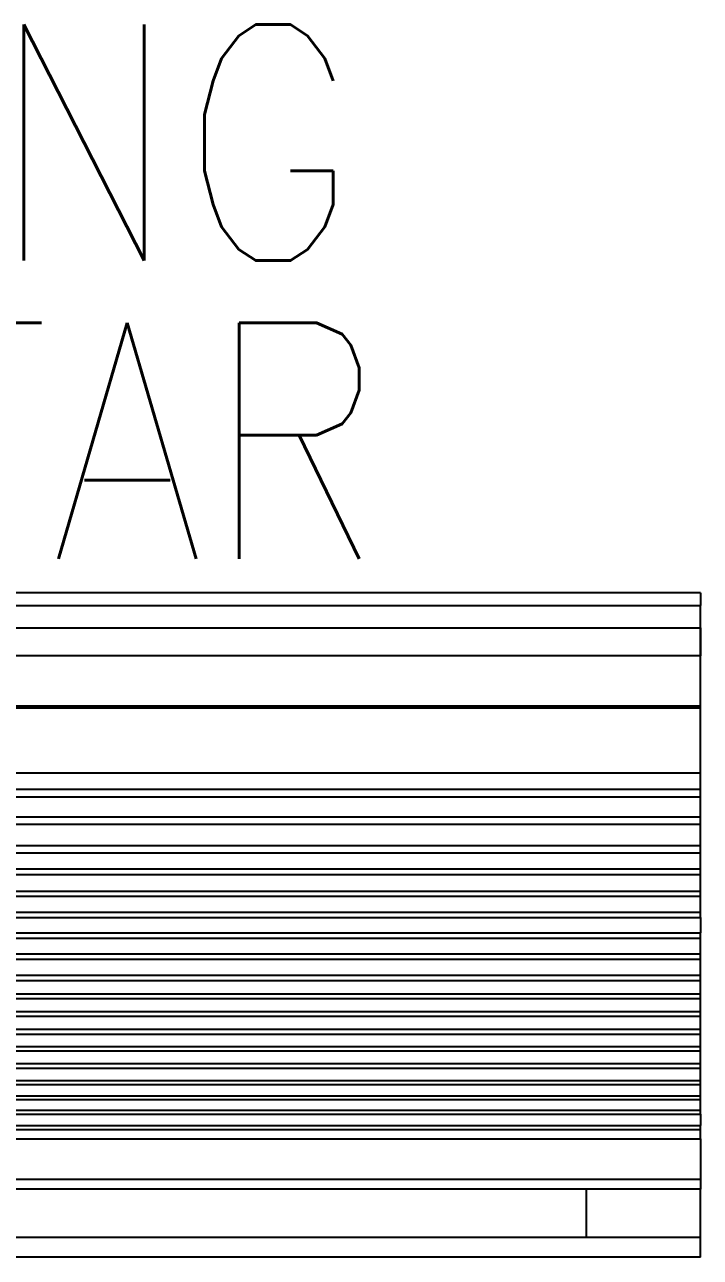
# Model space of a CAD drawing. Header units: inches. Extents: x -86408137 to 595769, y 1041006 to 3160331.
# Drawn here: x 406666 to 407669, y 1077653 to 1079482 of the extents above; entities that cross this region are included whole.
import ezdxf
from ezdxf.enums import TextEntityAlignment as Align

# ---------------------------------------------------------------- set-up
doc = ezdxf.new("R2010")
doc.units = ezdxf.units.IN
doc.header["$MEASUREMENT"] = 0
doc.layers.add('Edges', color=7, linetype='Continuous')
doc.layers.add('t3', color=8, linetype='Continuous', lineweight=25)
doc.styles.add('LAILA', font='romans.shx', dxfattribs={"width": 0.85, "height": 350})

# ---------------------------------------------------------------- blocks, each defined once
blk = doc.blocks.new('1.0HP AIR CONDITION')
for p, q in [((-1310.1, 956.6), (-1310.1, 884.6)), ((-1478.9, 52.1), (-1478.9, 93.4)), ((-1478.9, 93.4), (1478.9, 93.4)), ((1478.9, 52.1), (-1478.9, 52.1))]:
    blk.add_line(p, q)
at = {"layer": 'Edges'}
for p, q in [((-1478.9, 985.9), (1478.9, 985.9)), ((-1478.9, 985.9), (-1478.9, 956.6)), ((-1478.9, 956.6), (1478.9, 956.6)), ((-1478.9, 956.6), (-1478.9, 884.6)), ((-1478.9, 884.6), (1478.9, 884.6)), ((-1478.9, 870), (-1478.9, 884.6)), ((1478.9, 870), (-1478.9, 870)), ((-1478.9, 810.4), (-1478.9, 870)), ((-1478.9, 810.4), (-1478.9, 796.2)), ((1478.9, 810.4), (-1478.9, 810.4)), ((1478.9, 796.2), (-1478.9, 796.2)), ((-1478.9, 796.2), (-1478.9, 790.4)), ((1478.9, 790.4), (-1478.9, 790.4)), ((-1478.9, 773.4), (-1478.9, 790.4)), ((1478.9, 773.4), (-1478.9, 773.4)), ((-1478.9, 773.4), (-1478.9, 767.4)), ((1478.9, 767.4), (-1478.9, 767.4)), ((-1478.9, 767.4), (-1478.9, 752)), ((-1478.9, 752), (-1478.9, 746.5)), ((1478.9, 752), (-1478.9, 752)), ((1478.9, 746.5), (-1478.9, 746.5)), ((-1478.9, 746.5), (-1478.9, 729.6)), ((1478.9, 729.6), (-1478.9, 729.6)), ((-1478.9, 729.6), (-1478.9, 723.4)), ((1478.9, 723.4), (-1478.9, 723.4)), ((-1478.9, 723.4), (-1478.9, 705.1)), ((1478.9, 705.1), (-1478.9, 705.1)), ((-1478.9, 705.1), (-1478.9, 698.3)), ((-1478.9, 698.3), (-1478.9, 679.6)), ((1478.9, 698.3), (-1478.9, 698.3)), ((1478.9, 679.6), (-1478.9, 679.6)), ((-1478.9, 679.6), (-1478.9, 673.2)), ((1478.9, 673.2), (-1478.9, 673.2)), ((-1478.9, 673.2), (-1478.9, 654.7)), ((1478.9, 654.7), (-1478.9, 654.7)), ((-1478.9, 654.7), (-1478.9, 647.3)), ((1478.9, 647.3), (-1478.9, 647.3)), ((-1478.9, 647.3), (-1478.9, 628.1)), ((1478.9, 628.1), (-1478.9, 628.1)), ((-1478.9, 628.1), (-1478.9, 621.2)), ((1478.9, 621.2), (-1478.9, 621.2)), ((-1478.9, 621.2), (-1478.9, 601.8)), ((1478.9, 601.8), (-1478.9, 601.8)), ((-1478.9, 601.8), (-1478.9, 594.9)), ((1478.9, 594.9), (-1478.9, 594.9)), ((-1478.9, 594.9), (-1478.9, 575.3)), ((1478.9, 575.3), (-1478.9, 575.3)), ((-1478.9, 575.3), (-1478.9, 567.5)), ((1478.9, 567.5), (-1478.9, 567.5)), ((-1478.9, 567.5), (-1478.9, 543.8)), ((1478.9, 543.8), (-1478.9, 543.8)), ((-1478.9, 543.8), (-1478.9, 535.5)), ((-1478.9, 535.5), (-1478.9, 512.6)), ((1478.9, 535.5), (-1478.9, 535.5)), ((1478.9, 512.6), (-1478.9, 512.6)), ((-1478.9, 512.6), (-1478.9, 504.5)), ((1478.9, 504.5), (-1478.9, 504.5)), ((-1478.9, 481.8), (-1478.9, 504.5)), ((1478.9, 481.8), (-1478.9, 481.8)), ((-1478.9, 481.8), (-1478.9, 473.7)), ((-1478.9, 473.7), (-1478.9, 450.2)), ((1478.9, 473.7), (-1478.9, 473.7)), ((1478.9, 450.2), (-1478.9, 450.2)), ((-1478.9, 450.2), (-1478.9, 442.8)), ((-1478.9, 442.8), (-1478.9, 418.2)), ((1478.9, 442.8), (-1478.9, 442.8)), ((1478.9, 418.2), (-1478.9, 418.2)), ((-1478.9, 418.2), (-1478.9, 409.7)), ((1478.9, 409.7), (-1478.9, 409.7)), ((-1478.9, 409.7), (-1478.9, 386)), ((1478.9, 386), (-1478.9, 386)), ((-1478.9, 386), (-1478.9, 374.8)), ((1478.9, 374.8), (-1478.9, 374.8)), ((-1478.9, 374.8), (-1478.9, 343.5)), ((1478.9, 343.5), (-1478.9, 343.5)), ((-1478.9, 343.5), (-1478.9, 332.5)), ((1478.9, 332.5), (-1478.9, 332.5)), ((-1478.9, 332.5), (-1478.9, 302.6)), ((-1478.9, 302.6), (-1478.9, 291.6)), ((1478.9, 302.6), (-1478.9, 302.6)), ((1478.9, 291.6), (-1478.9, 291.6)), ((-1478.9, 291.6), (-1478.9, 267.1)), ((1478.9, 267.1), (-1478.9, 267.1)), ((-1478.9, 267.1), (-1478.9, 170.5)), ((1478.9, 170.5), (-1478.9, 170.5)), ((-1478.9, 170.5), (-1478.9, 167.8)), ((1478.9, 167.8), (-1478.9, 167.8)), ((-1478.9, 167.8), (-1478.9, 19.1)), ((-1279.8, 19.1), (-1478.9, 19.1)), ((-1478.9, 0), (-1478.9, 19.1)), ((-1277.4, 19.1), (-1279.8, 19.1)), ((1260.5, 19.1), (-1277.4, 19.1)), ((-1478.9, 0), (1478.9, 0))]:
    blk.add_line(p, q, dxfattribs=at)

msp = doc.modelspace()

# ---------------------------------------------------------------- block references
at = {"rotation": 180}
msp.add_blockref('1.0HP AIR CONDITION', (406189.9, 1078639.4), dxfattribs=at)

# ---------------------------------------------------------------- texts
at = {"layer": 't3', "style": 'LAILA', "width": 0.85}
for s, p in [('PENOLONG', (405045.9, 1079482.2)), ('PENDAFTAR', (404982.5, 1079039.9))]:
    msp.add_text(s, height=350, dxfattribs=at).set_placement(p, align=Align.TOP_LEFT)

doc.saveas('drawing.dxf')
